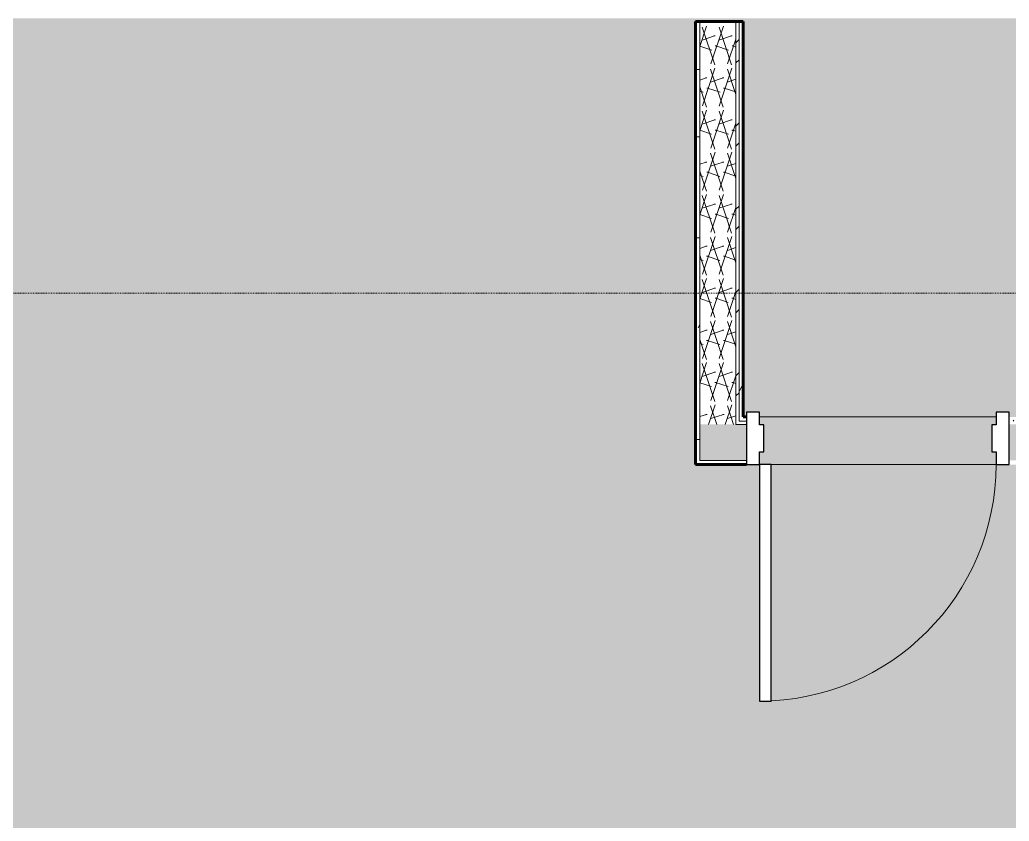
# Model space of a CAD drawing. Header units: inches. Extents: x -4110 to -1807, y 11006 to 12281.
# Drawn here: x -3773.8 to -3623.1, y 11308.3 to 11430.3 of the extents above; entities that cross this region are included whole.
import ezdxf

# ---------------------------------------------------------------- set-up
doc = ezdxf.new("R2010")
doc.units = ezdxf.units.IN
doc.header["$MEASUREMENT"] = 0
doc.linetypes.add('Aligning Line 1_8_', pattern=[0.25, 0.125, -0.125])
for name, color, linetype, lineweight in [('0-1', 7, 'Continuous', 5), ('A-DOOR', 31, 'Continuous', 18), ('A-DOOR-6', 31, 'Continuous', 30), ('A-DOOR-7', 31, 'Continuous', 9), ('A-DOOR-FRAM-4', 31, 'Continuous', 30), ('A-ROOF-PATT-1', 35, 'Continuous', 9), ('A-WALL', 113, 'Continuous', 18), ('A-WALL-PATT-5', 111, 'Continuous', 9), ('G-ANNO-SYMB-1', 147, 'Aligning Line 1_8_', 9), ('I-WALL', 2, 'Continuous', 18), ('I-WALL-4', 2, 'Continuous', 5), ('I-WALL-5', 2, 'Continuous', 60)]:
    doc.layers.add(name, color=color, linetype=linetype, lineweight=lineweight)
pattern_1 = [(0, (0, 0), (20.48, 5.12), [0.845, -14.515, 0.845, -14.515, -81.92]), (0, (0, 0), (20.48, 5.12), [-30.72, 0.845, -29.875, 0.845, -14.515, -35.84]), (0, (0, 0), (20.48, 5.12), [-76.8, 0.845, -9.395, 0.845, -24.755]), (120, (7.68, 2.56), (-14.67405, 15.1762003), [0.845, -14.515, 0.845, -14.515, -81.92]), (120, (7.68, 2.56), (-14.67405, 15.1762003), [-30.72, 0.845, -29.875, 0.845, -14.515, -35.84]), (120, (7.68, 2.56), (-14.67405, 15.1762003), [-76.8, 0.845, -9.395, 0.845, -24.755]), (240, (10.24, 12.8), (-5.80595, -20.2962003), [0.845, -14.515, 0.845, -14.515, -81.92]), (240, (10.24, 12.8), (-5.80595, -20.2962003), [-30.72, 0.845, -29.875, 0.845, -14.515, -35.84]), (240, (10.24, 12.8), (-5.80595, -20.2962003), [-76.8, 0.845, -9.395, 0.845, -24.755])]
pattern_2 = [(45, (0, 0), (-6.335677, 6.335677), []), (45, (0, 9.6), (-6.335677, 6.335677), [])]
pattern_3 = [(161.57, (0.32, 0.32), (-2.560496185, -0.000537386), [0, -18.214, 2.022, 0]), (18.43, (-0.32, 0.32), (-2.560496185, 0.000537386), [0, -18.214, 2.022, 0]), (108.43, (0.32, 0.32), (1.27922091, -6.400876726), [6.07, -14.166]), (71.57, (-0.32, 0.32), (1.27922091, 6.400876726), [6.07, -14.166])]

# ---------------------------------------------------------------- blocks, each defined once
blk = doc.blocks.new('CTR - 1st Phase - Shell_rvt-1-ENLARGED RCP - 3RD FLOOR PLAN - EAST')
at = {"layer": 'A-ROOF-PATT-1'}
h = blk.add_hatch(dxfattribs=at)
h.set_pattern_fill('FP_1', color=256, style=0, pattern_type=2)
h.set_pattern_definition(pattern_1)
h.paths.add_polyline_path([(-3851.85, 11070.34), (-3610.8, 11070.34), (-3610.8, 11121.75), (-3851.85, 11121.75), (-3851.85, 11081.99)], flags=0)
h.paths.add_polyline_path([(-3539.72, 11070.34), (-3511.3, 11070.34), (-3511.3, 11097.75), (-3581.42, 11097.75), (-3581.42, 11070.34), (-3555.59, 11070.34)], flags=0)
h.paths.add_polyline_path([(-3529.91, 11130.63), (-3529.91, 11170), (-3525.54, 11170), (-3525.54, 11169.38), (-3487.3, 11169.38), (-3487.3, 11200.81), (-3615.3, 11200.81), (-3615.3, 11200.31), (-3655.3, 11200.31), (-3655.3, 11170.81), (-3654.8, 11170.81), (-3654.8, 11130.81), (-3655.3, 11130.81), (-3655.3, 11130.63), (-3614.1, 11130.63), (-3614.1, 11154.63), (-3566.1, 11154.63), (-3566.1, 11130.63), (-3557.98, 11130.63), (-3557.98, 11137.73), (-3557.85, 11138.7), (-3557.48, 11139.6), (-3556.89, 11140.37), (-3556.12, 11140.96), (-3555.22, 11141.33), (-3554.18, 11141.46), (-3552.87, 11141.46), (-3553.22, 11144.48), (-3554.41, 11145.48), (-3554.97, 11146.48), (-3555.24, 11147.48), (-3555.42, 11148.49), (-3555.51, 11149.48), (-3555.33, 11151.48), (-3554.79, 11153.48), (-3554.07, 11155.48), (-3553.13, 11157.48), (-3551.75, 11159.48), (-3550.75, 11160.48), (-3549.88, 11160.98), (-3548.51, 11161.48), (-3547.51, 11161.48), (-3546.13, 11160.98), (-3545.27, 11160.48), (-3544.27, 11159.48), (-3542.88, 11157.48), (-3541.95, 11155.48), (-3541.22, 11153.48), (-3540.68, 11151.48), (-3540.51, 11149.48), (-3540.59, 11148.49), (-3540.77, 11147.48), (-3541.04, 11146.48), (-3541.6, 11145.48), (-3542.8, 11144.48), (-3543.14, 11141.46), (-3541.76, 11141.46), (-3540.79, 11141.33), (-3539.89, 11140.96), (-3539.12, 11140.37), (-3538.53, 11139.6), (-3538.16, 11138.7), (-3538.03, 11137.73), (-3538.03, 11130.63), (-3530.92, 11130.63)], flags=0)
h.paths.add_polyline_path([(-3660.05, 11130.63), (-3660.05, 11130.81), (-3660.55, 11130.81), (-3660.55, 11170.81), (-3660.05, 11170.81), (-3660.05, 11171.19), (-3694.05, 11171.19), (-3694.05, 11177.81), (-3694.8, 11177.81), (-3694.8, 11243.31), (-3694.05, 11243.31), (-3694.05, 11274.31), (-3734.05, 11274.31), (-3734.05, 11274.81), (-3822.1, 11274.81), (-3822.1, 11274.69), (-3821.6, 11274.69), (-3821.6, 11236.69), (-3822.1, 11236.69), (-3822.1, 11229), (-3851.85, 11229), (-3851.85, 11130.63), (-3660.55, 11130.63)], flags=0)
h.paths.add_polyline_path([(-3689.3, 11175.94), (-3660.05, 11175.94), (-3660.05, 11274.81), (-3689.3, 11274.81), (-3689.3, 11243.31), (-3688.55, 11243.31), (-3688.55, 11177.81), (-3689.3, 11177.81)], flags=0)
h.paths.add_polyline_path([(-3615.3, 11205.56), (-3529.01, 11205.56), (-3529.01, 11208.56), (-3558.01, 11208.56), (-3558.01, 11210.56), (-3529.01, 11210.56), (-3529.01, 11266.56), (-3558.01, 11266.56), (-3558.01, 11268.56), (-3529.01, 11268.56), (-3529.01, 11271.56), (-3528.01, 11271.56), (-3528.01, 11276.1), (-3487.3, 11276.1), (-3487.3, 11362.61), (-3659.4, 11362.61), (-3659.4, 11326.61), (-3661.15, 11326.61), (-3661.15, 11362.61), (-3670.9, 11362.61), (-3670.9, 11430.06), (-3663.65, 11430.06), (-3663.65, 11369.86), (-3663.15, 11369.86), (-3663.15, 11370.61), (-3661.15, 11370.61), (-3661.15, 11369.86), (-3625.15, 11369.87), (-3625.15, 11370.61), (-3623.15, 11370.61), (-3623.15, 11369.86), (-3481.17, 11369.86), (-3481.17, 11432.31), (-3485.7, 11432.31), (-3485.7, 11432.19), (-3581.95, 11432.19), (-3581.95, 11430.56), (-3823.2, 11430.56), (-3823.2, 11424.33), (-3851.85, 11424.33), (-3851.85, 11279.56), (-3734.05, 11279.56), (-3734.05, 11280.06), (-3694.05, 11280.06), (-3694.05, 11279.56), (-3655.3, 11279.56), (-3655.3, 11206.06), (-3615.3, 11206.06)], flags=0)
h.paths.add_polyline_path([(-3522.26, 11205.56), (-3487.3, 11205.56), (-3487.3, 11271.35), (-3522.26, 11271.35), (-3522.26, 11208.56)], flags=0)
h.paths.add_polyline_path([(-3521.76, 11216.56), (-3521.76, 11243.81), (-3489.32, 11243.81), (-3489.32, 11216.56), (-3495.82, 11216.56)], flags=0)
h.paths.add_polyline_path([(-3826.85, 11237.5), (-3826.85, 11274.81), (-3851.85, 11274.81), (-3851.85, 11271.13), (-3829.54, 11271.13), (-3829.54, 11243.25), (-3851.85, 11243.25), (-3851.85, 11237.5)], flags=0)
h.paths.add_polyline_path([(-3676.3, 11553.44), (-3583.32, 11553.44), (-3583.32, 11553.94), (-3562.05, 11553.94), (-3562.05, 11604.11), (-3562.55, 11604.11), (-3562.55, 11644.11), (-3562.05, 11644.11), (-3562.05, 11679.74), (-3562.67, 11679.74), (-3562.67, 11679.24), (-3602.67, 11679.24), (-3602.67, 11679.74), (-3603.3, 11679.74), (-3603.3, 11667.74), (-3609.42, 11667.74), (-3609.42, 11666.99), (-3674.92, 11666.99), (-3674.92, 11667.74), (-3676.3, 11667.74), (-3676.3, 11563.93)], flags=0)
h.paths.add_polyline_path([(-3557.3, 11553.94), (-3526.05, 11553.94), (-3526.05, 11590.8), (-3526.67, 11590.8), (-3526.67, 11595.18), (-3487.3, 11595.18), (-3487.3, 11603.29), (-3494.4, 11603.29), (-3495.37, 11603.42), (-3496.27, 11603.79), (-3497.04, 11604.39), (-3497.63, 11605.16), (-3498, 11606.06), (-3498.13, 11607.1), (-3498.13, 11608.41), (-3501.15, 11608.06), (-3502.15, 11606.87), (-3503.15, 11606.3), (-3504.15, 11606.03), (-3505.16, 11605.86), (-3506.15, 11605.77), (-3508.15, 11605.94), (-3510.15, 11606.48), (-3512.15, 11607.21), (-3514.15, 11608.14), (-3516.15, 11609.53), (-3517.15, 11610.53), (-3517.65, 11611.4), (-3518.15, 11612.77), (-3518.15, 11613.77), (-3517.65, 11615.14), (-3517.15, 11616.01), (-3516.15, 11617.01), (-3514.15, 11618.4), (-3512.15, 11619.33), (-3510.15, 11620.06), (-3508.15, 11620.6), (-3506.15, 11620.77), (-3505.07, 11620.67), (-3504.15, 11620.51), (-3503.15, 11620.24), (-3502.15, 11619.67), (-3501.15, 11618.48), (-3498.13, 11618.13), (-3498.13, 11619.52), (-3498, 11620.49), (-3497.63, 11621.38), (-3497.04, 11622.16), (-3496.27, 11622.75), (-3495.37, 11623.12), (-3494.4, 11623.25), (-3487.3, 11623.25), (-3487.3, 11631.36), (-3511.3, 11631.36), (-3511.3, 11679.36), (-3487.3, 11679.36), (-3487.3, 11679.74), (-3516.67, 11679.74), (-3516.67, 11679.24), (-3556.67, 11679.24), (-3556.67, 11679.74), (-3557.3, 11679.74), (-3557.3, 11644.11), (-3556.8, 11644.11), (-3556.8, 11604.11), (-3557.3, 11604.11), (-3557.3, 11600.21)], flags=0)
h.paths.add_polyline_path([(-3681.05, 11560.18), (-3680.42, 11560.18), (-3680.42, 11563.93), (-3681.05, 11563.93), (-3681.05, 11560.43)], flags=0)
h.paths.add_polyline_path([(-3851.85, 11576.55), (-3681.05, 11576.55), (-3681.05, 11658.61), (-3716.05, 11658.61), (-3716.05, 11707.49), (-3603.3, 11707.49), (-3603.3, 11684.49), (-3602.67, 11684.49), (-3602.67, 11684.99), (-3562.67, 11684.99), (-3562.67, 11684.49), (-3556.67, 11684.49), (-3556.67, 11684.99), (-3516.67, 11684.99), (-3516.67, 11684.49), (-3505.3, 11684.49), (-3505.3, 11739.65), (-3541.3, 11739.65), (-3541.3, 11741.4), (-3505.3, 11741.4), (-3505.3, 11745.94), (-3851.85, 11745.94), (-3851.85, 11738.59), (-3829.54, 11738.59), (-3829.54, 11710.71), (-3851.85, 11710.71), (-3851.85, 11707.96), (-3826.85, 11707.96), (-3826.85, 11745.28), (-3822.1, 11745.28), (-3822.1, 11745.15), (-3821.6, 11745.15), (-3821.6, 11707.15), (-3822.1, 11707.15), (-3822.1, 11699.46), (-3851.85, 11699.46), (-3851.85, 11587.18)], flags=0)
h.paths.add_polyline_path([(-3407.67, 11647.86), (-3407.67, 11718.11), (-3408.67, 11718.11), (-3408.67, 11647.86), (-3408.52, 11647.86)], flags=0)
h.paths.add_polyline_path([(-3690.31, 11665.36), (-3681.05, 11665.36), (-3681.05, 11702.74), (-3711.3, 11702.74), (-3711.3, 11665.36), (-3709.8, 11665.36)], flags=0)
h.paths.add_polyline_path([(-3682.55, 11667.61), (-3709.8, 11667.61), (-3709.8, 11700.05), (-3682.55, 11700.05), (-3682.55, 11671.86)], flags=0)
h.paths.add_polyline_path([(-3674.92, 11672.49), (-3674.92, 11673.24), (-3609.42, 11673.24), (-3609.42, 11672.49), (-3608.05, 11672.49), (-3608.05, 11702.74), (-3676.3, 11702.74), (-3676.3, 11672.49)], flags=0)
h.paths.add_polyline_path([(-3408.67, 11725.36), (-3407.67, 11725.36), (-3407.67, 11747.44), (-3413.16, 11747.44), (-3413.16, 11725.36), (-3410.98, 11725.36)], flags=0)
blk = doc.blocks.new('CTR - 1st Phase -Stairs _ Elevators_rvt-1-ENLARGED RCP - 3RD FLOOR PLAN - EAST')
at = {"layer": 'G-ANNO-SYMB-1'}
blk.add_line((-3429.67, 11388.71), (-3865.75, 11388.71), dxfattribs=at)
blk = doc.blocks.new('HOLLOW METAL - UNIT DOOR-2191978-ENLARGED RCP - 3RD FLOOR PLAN - EAST')
at = {"layer": 'A-DOOR-6'}
for p, q in [((18, 39.875), (16.25, 39.875)), ((16.25, 39.875), (16.25, 3.875)), ((18, 3.875), (18, 39.875)), ((16.25, 3.875), (18, 3.875))]:
    blk.add_line(p, q, dxfattribs=at)
at = {"layer": 'A-DOOR-7'}
blk.add_arc((18, 3.875), 36, 90, 180, dxfattribs=at)
at = {"layer": 'A-DOOR-FRAM-4'}
for p, q in [((-18, 3.875), (-20, 3.875)), ((-20, 3.875), (-20, -4.125)), ((-18, 1.9375), (-18, 3.875)), ((18, 3.875), (18, 1.9375)), ((20, 3.875), (18, 3.875)), ((20, -4.125), (20, 3.875)), ((-17.375, 1.9375), (-18, 1.9375)), ((-17.375, -2.1875), (-17.375, 1.9375)), ((18, 1.9375), (17.375, 1.9375)), ((17.375, 1.9375), (17.375, -2.1875)), ((-18, -4.125), (-18, -2.1875)), ((-18, -2.1875), (-17.375, -2.1875)), ((17.375, -2.1875), (18, -2.1875)), ((18, -2.1875), (18, -4.125)), ((-20, -4.125), (-18, -4.125)), ((18, -4.125), (20, -4.125))]:
    blk.add_line(p, q, dxfattribs=at)

msp = doc.modelspace()

# ---------------------------------------------------------------- hatches: boundary and pattern name
at = {"layer": 'A-WALL-PATT-5'}
h = msp.add_hatch(dxfattribs=at)
h.set_pattern_fill('FP_1', color=256, style=0, pattern_type=2)
h.set_pattern_definition(pattern_1)
h.paths.add_polyline_path([(-3670.9, 11363.24), (-3670.27, 11363.24), (-3670.27, 11430.06), (-3670.9, 11430.06), (-3670.9, 11363.29)], flags=0)
h = msp.add_hatch(dxfattribs=at)
h.set_pattern_fill('FP_2', color=256, style=0, pattern_type=2)
h.set_pattern_definition(pattern_3)
h.paths.add_polyline_path([(-3670.27, 11368.74), (-3664.77, 11368.74), (-3664.77, 11430.06), (-3670.27, 11430.06), (-3670.27, 11369.86)], flags=0)
h = msp.add_hatch(dxfattribs=at)
h.set_pattern_fill('FP_22', color=256, style=0, pattern_type=2)
h.set_pattern_definition(pattern_2)
h.paths.add_polyline_path([(-3664.77, 11369.24), (-3664.27, 11369.24), (-3664.27, 11430.06), (-3664.77, 11430.06), (-3664.77, 11369.46)], flags=0)
h = msp.add_hatch(dxfattribs=at)
h.set_pattern_fill('FP_1', color=256, style=0, pattern_type=2)
h.set_pattern_definition(pattern_1)
h.paths.add_polyline_path([(-3664.27, 11369.86), (-3663.65, 11369.86), (-3663.65, 11430.06), (-3664.27, 11430.06), (-3664.27, 11373.12)], flags=0)
h = msp.add_hatch(dxfattribs=at)
h.set_pattern_fill('FP_22', color=256, style=0, pattern_type=2)
h.set_pattern_definition(pattern_2)
h.paths.add_polyline_path([(-3664.27, 11368.74), (-3663.15, 11368.74), (-3663.15, 11369.24), (-3664.77, 11369.24), (-3664.77, 11368.74)], flags=0)
h.paths.add_polyline_path([(-3483.98, 11368.74), (-3480.67, 11368.74), (-3480.67, 11369.24), (-3623.15, 11369.24), (-3623.15, 11368.74), (-3486.67, 11368.74)], flags=0)
h = msp.add_hatch(dxfattribs=at)
h.set_pattern_fill('FP_1', color=256, style=0, pattern_type=2)
h.set_pattern_definition(pattern_1)
h.paths.add_polyline_path([(-3480.05, 11369.24), (-3480.05, 11369.86), (-3623.15, 11369.86), (-3623.15, 11369.24), (-3480.67, 11369.24)], flags=0)
h.paths.add_polyline_path([(-3664.27, 11369.24), (-3663.15, 11369.24), (-3663.15, 11369.86), (-3664.27, 11369.86)], flags=0)
h = msp.add_hatch(dxfattribs=at)
h.set_pattern_fill('FP_2', color=256, style=0, pattern_type=2)
h.set_pattern_definition(pattern_3)
h.paths.add_polyline_path([(-3622.95, 11363.24), (-3481.17, 11363.24), (-3481.17, 11368.74), (-3623.15, 11368.74), (-3623.15, 11363.24)], flags=0)
h.paths.add_polyline_path([(-3670.27, 11363.24), (-3663.15, 11363.24), (-3663.15, 11368.74), (-3670.27, 11368.74)], flags=0)
h = msp.add_hatch(dxfattribs=at)
h.set_pattern_fill('FP_1', color=256, style=0, pattern_type=2)
h.set_pattern_definition(pattern_1)
h.paths.add_polyline_path([(-3523.26, 11362.61), (-3486.67, 11362.61), (-3486.67, 11363.24), (-3623.15, 11363.24), (-3623.15, 11362.61), (-3523.88, 11362.61)], flags=0)
h.paths.add_polyline_path([(-3663.15, 11362.61), (-3663.15, 11363.24), (-3670.9, 11363.24), (-3670.9, 11362.61), (-3664.77, 11362.61)], flags=0)
at = {"layer": 'I-WALL-4'}
msp.add_hatch(color=256, dxfattribs=at).paths.add_polyline_path([(-3656.63, 11362.61), (-3625.15, 11362.61), (-3625.15, 11364.55), (-3625.77, 11364.55), (-3625.77, 11368.68), (-3625.15, 11368.68), (-3625.15, 11369.86), (-3661.15, 11369.86), (-3661.15, 11368.68), (-3660.52, 11368.68), (-3660.52, 11364.55), (-3661.15, 11364.55), (-3661.15, 11362.61), (-3659.4, 11362.61)], flags=0)

# ---------------------------------------------------------------- linework, layer by layer
at = {"layer": 'A-WALL'}
for p, q in [((-3670.27, 11430.06), (-3670.27, 11363.24)), ((-3664.77, 11430.06), (-3664.77, 11368.74)), ((-3664.27, 11430.06), (-3664.27, 11369.24)), ((-3664.27, 11369.24), (-3663.15, 11369.24)), ((-3664.77, 11368.74), (-3663.15, 11368.74)), ((-3670.27, 11363.24), (-3663.15, 11363.24))]:
    msp.add_line(p, q, dxfattribs=at)
at = {"layer": 'I-WALL'}
for p, q in [((-3625.15, 11369.86), (-3661.15, 11369.86)), ((-3659.4, 11362.61), (-3625.15, 11362.61))]:
    msp.add_line(p, q, dxfattribs=at)
at = {"layer": 'I-WALL-5'}
for p, q in [((-3670.9, 11362.61), (-3670.9, 11430.06)), ((-3670.9, 11430.06), (-3663.65, 11430.06)), ((-3663.65, 11430.06), (-3663.65, 11369.86)), ((-3663.65, 11369.86), (-3663.15, 11369.86)), ((-3663.15, 11362.61), (-3670.9, 11362.61))]:
    msp.add_line(p, q, dxfattribs=at)

# ---------------------------------------------------------------- block references
at = {"layer": '0-1'}
for name in ['CTR - 1st Phase -Stairs _ Elevators_rvt-1-ENLARGED RCP - 3RD FLOOR PLAN - EAST', 'CTR - 1st Phase - Shell_rvt-1-ENLARGED RCP - 3RD FLOOR PLAN - EAST']:
    msp.add_blockref(name, (0, 0), dxfattribs=at)
at = {"layer": 'A-DOOR', "rotation": 180}
msp.add_blockref('HOLLOW METAL - UNIT DOOR-2191978-ENLARGED RCP - 3RD FLOOR PLAN - EAST', (-3643.15, 11366.49), dxfattribs=at)

doc.saveas('drawing.dxf')
